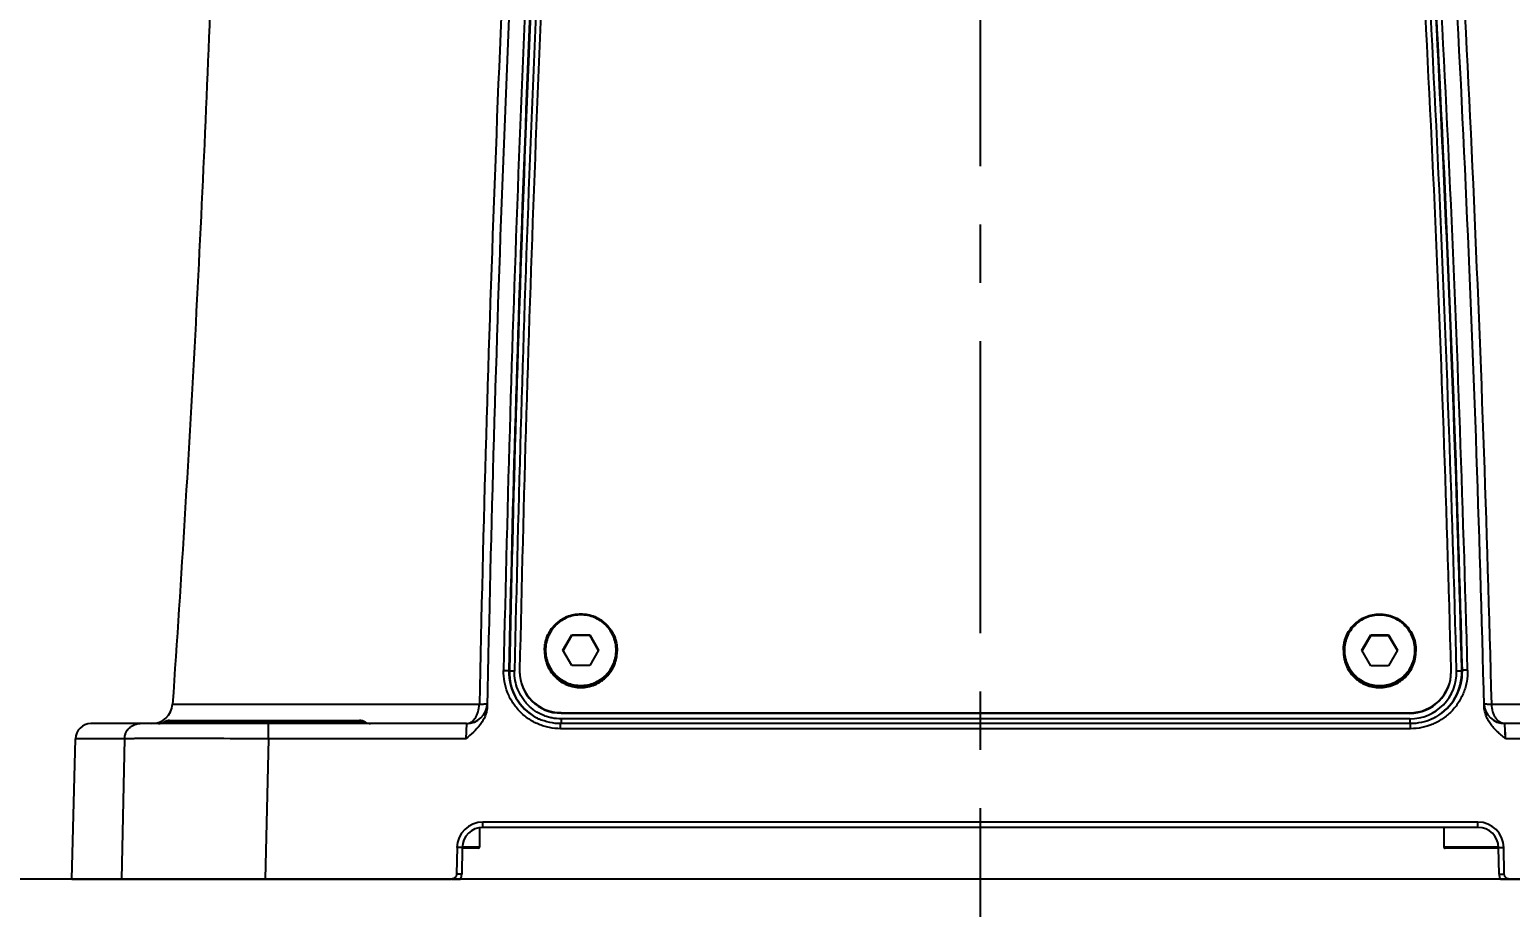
# Model space of a CAD drawing. Header units: millimetres. Extents: x 5828 to 6704, y 123 to 421.
# Drawn here: x 6582.08 to 6591.59, y 318.56 to 324.2 of the extents above; entities that cross this region are included whole.
import ezdxf

# ---------------------------------------------------------------- set-up
doc = ezdxf.new("R2010")
doc.units = ezdxf.units.MM
doc.linetypes.add('CENTER', pattern=[0.6, 0.375, -0.075, 0.075, -0.075])
for name, color, linetype in [('中心线', 7, 'Continuous'), ('外形图', 7, 'Continuous'), ('尺寸标注', 7, 'Continuous'), ('运动范围', 7, 'Continuous')]:
    doc.layers.add(name, color=color, linetype=linetype)
doc.styles.add('微软雅黑', font='msyh.ttc', dxfattribs={"height": 1.5})
doc.dimstyles.new('尺寸标注_1_15比例', dxfattribs={"dimtxt": 1.5, "dimasz": 1.25, "dimexe": 0.5, "dimexo": 0.4, "dimgap": 0.5, "dimtad": 1, "dimdec": 1, "dimlfac": 15, "dimdsep": 46, "dimtxsty": '微软雅黑', "dimcen": 0.09, "dimadec": 0, "dimazin": 0, "dimtp": 0.01, "dimtm": 0.01, "dimtfac": 1, "dimtdec": 1, "dimtofl": 0, "dimtmove": 0, "dimatfit": 3, "dimfxl": 1, "dimtolj": 1, "dimarcsym": 0})

# ---------------------------------------------------------------- blocks, each defined once
blk = doc.blocks.new('*D797')
at = {"layer": 'Defpoints', "color": 0}
for p in [(6541.8372, 378.1181), (6588.1866, 378.1181), (6595.1201, 318.7401)]:
    blk.add_point(p, dxfattribs=at)
at = {"layer": '尺寸标注', "color": 0, "lineweight": -2}
for p, q in [((6587.7866, 378.1181), (6541.3372, 378.1181)), ((6541.8372, 319.9901), (6541.8372, 376.8681)), ((6594.7201, 318.7401), (6541.3372, 318.7401))]:
    blk.add_line(p, q, dxfattribs=at)
at = {"layer": '尺寸标注', "color": 0}
for points in [[(6542.0455, 376.8681), (6541.6288, 376.8681), (6541.8372, 378.1181)], [(6541.6288, 319.9901), (6542.0455, 319.9901), (6541.8372, 318.7401)]]:
    blk.add_solid(points, dxfattribs=at)
at = {"layer": '尺寸标注', "color": 0, "insert": (6540.562, 347.1133), "char_height": 1.5, "attachment_point": 5, "rotation": 90, "style": '微软雅黑'}
blk.add_mtext('\\A1;890.7', dxfattribs=at)
blk = doc.blocks.new('*D798')
at = {"layer": 'Defpoints', "color": 0}
for p in [(6625.5646, 340.7401), (6588.1866, 317.3222), (6625.5646, 301.6394)]:
    blk.add_point(p, dxfattribs=at)
at = {"layer": '尺寸标注', "color": 0, "lineweight": -2}
for p, q in [((6625.5646, 340.3401), (6625.5646, 301.1394)), ((6588.1866, 316.9222), (6588.1866, 301.1394)), ((6589.4366, 301.6394), (6624.3146, 301.6394))]:
    blk.add_line(p, q, dxfattribs=at)
at = {"layer": '尺寸标注', "color": 0}
for points in [[(6589.4366, 301.8477), (6589.4366, 301.4311), (6588.1866, 301.6394)], [(6624.3146, 301.4311), (6624.3146, 301.8477), (6625.5646, 301.6394)]]:
    blk.add_solid(points, dxfattribs=at)
at = {"layer": '尺寸标注', "color": 0, "insert": (6607.2753, 302.915), "char_height": 1.5, "attachment_point": 5, "style": '微软雅黑'}
blk.add_mtext('\\A1;\\A1;560.6', dxfattribs=at)
blk = doc.blocks.new('*D799')
at = {"layer": 'Defpoints', "color": 0}
for p in [(6550.8086, 340.7401), (6588.1866, 305.9336), (6550.8086, 301.6394)]:
    blk.add_point(p, dxfattribs=at)
at = {"layer": '尺寸标注', "color": 0, "lineweight": -2}
for p, q in [((6550.8086, 340.3401), (6550.8086, 301.1394)), ((6588.1866, 305.5336), (6588.1866, 301.1394)), ((6586.9366, 301.6394), (6552.0586, 301.6394))]:
    blk.add_line(p, q, dxfattribs=at)
at = {"layer": '尺寸标注', "color": 0}
for points in [[(6552.0586, 301.8477), (6552.0586, 301.4311), (6550.8086, 301.6394)], [(6586.9366, 301.4311), (6586.9366, 301.8477), (6588.1866, 301.6394)]]:
    blk.add_solid(points, dxfattribs=at)
at = {"layer": '尺寸标注', "color": 0, "insert": (6570.2106, 302.915), "char_height": 1.5, "attachment_point": 5, "style": '微软雅黑'}
blk.add_mtext('\\A1;\\A1;560.6', dxfattribs=at)
blk = doc.blocks.new('*D800')
at = {"layer": 'Defpoints', "color": 0}
for p in [(6541.8372, 318.7401), (6595.1201, 318.7401), (6573.1752, 312.0291)]:
    blk.add_point(p, dxfattribs=at)
at = {"layer": '尺寸标注', "color": 0, "lineweight": -2}
for p, q in [((6594.7201, 318.7401), (6541.3372, 318.7401)), ((6541.8372, 313.2791), (6541.8372, 317.4901)), ((6572.7752, 312.0291), (6541.3372, 312.0291)), ((6541.8372, 312.0291), (6541.8372, 304.0696))]:
    blk.add_line(p, q, dxfattribs=at)
at = {"layer": '尺寸标注', "color": 0}
for points in [[(6542.0455, 317.4901), (6541.6288, 317.4901), (6541.8372, 318.7401)], [(6541.6288, 313.2791), (6542.0455, 313.2791), (6541.8372, 312.0291)]]:
    blk.add_solid(points, dxfattribs=at)
at = {"layer": '尺寸标注', "color": 0, "insert": (6540.5581, 306.9804), "char_height": 1.5, "attachment_point": 5, "rotation": 90, "style": '微软雅黑'}
blk.add_mtext('\\A1;100.7', dxfattribs=at)
blk = doc.blocks.new('*D817')
at = {"layer": 'Defpoints', "color": 0}
for p in [(6580.872, 340.7401), (6588.1866, 317.3222), (6588.1866, 306.6511)]:
    blk.add_point(p, dxfattribs=at)
at = {"layer": '尺寸标注', "color": 0, "lineweight": -2}
for p, q in [((6580.872, 340.3401), (6580.872, 306.1511)), ((6588.1866, 316.9222), (6588.1866, 306.1511)), ((6580.872, 306.6511), (6572.997, 306.6511)), ((6582.122, 306.6511), (6586.9366, 306.6511))]:
    blk.add_line(p, q, dxfattribs=at)
at = {"layer": '尺寸标注', "color": 0}
for points in [[(6582.122, 306.8594), (6582.122, 306.4428), (6580.872, 306.6511)], [(6586.9366, 306.4428), (6586.9366, 306.8594), (6588.1866, 306.6511)]]:
    blk.add_solid(points, dxfattribs=at)
at = {"layer": '尺寸标注', "color": 0, "insert": (6575.9077, 307.9302), "char_height": 1.5, "attachment_point": 5, "style": '微软雅黑'}
blk.add_mtext('\\A1;109.7', dxfattribs=at)
blk = doc.blocks.new('*D818')
at = {"layer": 'Defpoints', "color": 0}
for p in [(6608.3994, 340.7401), (6588.1866, 317.3222), (6608.3994, 306.6511)]:
    blk.add_point(p, dxfattribs=at)
at = {"layer": '尺寸标注', "color": 0, "lineweight": -2}
for p, q in [((6608.3994, 340.3401), (6608.3994, 306.1511)), ((6588.1866, 316.9222), (6588.1866, 306.1511)), ((6589.4366, 306.6511), (6607.1494, 306.6511))]:
    blk.add_line(p, q, dxfattribs=at)
at = {"layer": '尺寸标注', "color": 0}
for points in [[(6589.4366, 306.8594), (6589.4366, 306.4428), (6588.1866, 306.6511)], [(6607.1494, 306.4428), (6607.1494, 306.8594), (6608.3994, 306.6511)]]:
    blk.add_solid(points, dxfattribs=at)
at = {"layer": '尺寸标注', "color": 0, "insert": (6598.293, 307.9263), "char_height": 1.5, "attachment_point": 5, "style": '微软雅黑'}
blk.add_mtext('\\A1;303.2', dxfattribs=at)

msp = doc.modelspace()

# ---------------------------------------------------------------- linework, layer by layer
at = {"layer": '中心线', "linetype": 'CENTER', "ltscale": 5}
msp.add_line((6588.1866, 317.3222), (6588.1866, 364.2858), dxfattribs=at)
at = {"layer": '外形图', "color": 7, "linetype": 'Continuous'}
for p, q in [((6585.5042, 320.2121), (6585.5615, 320.3113)), ((6585.5615, 320.3078), (6585.5052, 320.2103)), ((6585.5615, 320.3113), (6585.6762, 320.3113)), ((6585.5615, 320.3113), (6585.5615, 320.3078)), ((6585.5615, 320.3078), (6585.6762, 320.3078)), ((6585.6762, 320.3113), (6585.7335, 320.2121)), ((6585.6762, 320.3113), (6585.6762, 320.3078)), ((6585.7325, 320.2103), (6585.6762, 320.3078)), ((6590.6375, 320.2112), (6590.6949, 320.3105)), ((6590.6949, 320.307), (6590.6386, 320.2095)), ((6590.6949, 320.3105), (6590.8095, 320.3105)), ((6590.6949, 320.3105), (6590.6949, 320.307)), ((6590.6949, 320.307), (6590.8095, 320.307)), ((6590.8095, 320.3105), (6590.8669, 320.2112)), ((6590.8095, 320.3105), (6590.8095, 320.307)), ((6590.8659, 320.2095), (6590.8095, 320.307)), ((6585.3855, 320.2119), (6585.3855, 320.2051)), ((6585.5615, 320.1128), (6585.5042, 320.2121)), ((6585.7335, 320.2121), (6585.6762, 320.1128)), ((6585.8522, 320.2119), (6585.8522, 320.2051)), ((6590.5189, 320.211), (6590.5189, 320.2042)), ((6590.6949, 320.1119), (6590.6375, 320.2112)), ((6590.8669, 320.2112), (6590.8095, 320.1119)), ((6590.9855, 320.211), (6590.9855, 320.2042)), ((6585.6762, 320.1128), (6585.5615, 320.1128)), ((6590.8095, 320.1119), (6590.6949, 320.1119)), ((6585.1596, 320.0784), (6585.156, 320.0801)), ((6585.2257, 320.0826), (6585.2257, 320.0768)), ((6591.2116, 320.0759), (6591.2115, 320.0828)), ((6591.2798, 320.0799), (6591.2834, 320.0817)), ((6582.9952, 319.8643), (6584.9669, 319.8643)), ((6585.017, 319.8698), (6585.0172, 319.8699)), ((6585.0172, 319.8699), (6585.0173, 319.8701)), ((6585.4921, 319.8104), (6590.945, 319.8095)), ((6585.4921, 319.8104), (6585.4922, 319.8069)), ((6585.4922, 319.8069), (6590.9449, 319.806)), ((6590.9449, 319.806), (6590.945, 319.8095)), ((6591.4231, 319.8695), (6591.4233, 319.8694)), ((6591.4233, 319.8694), (6591.4235, 319.8692)), ((6591.4719, 319.8643), (6591.8502, 319.8643)), ((6584.8844, 319.7401), (6582.4711, 319.7401)), ((6582.9411, 319.7501), (6584.2321, 319.7501)), ((6582.9763, 319.7601), (6584.197, 319.7601)), ((6583.6118, 319.6427), (6583.6118, 319.7401)), ((6584.8844, 319.7401), (6584.8799, 319.6427)), ((6584.883, 319.7118), (6584.8825, 319.7002)), ((6590.9502, 319.7398), (6585.4892, 319.7398)), ((6585.4892, 319.7074), (6585.4892, 319.7398)), ((6590.9466, 319.7705), (6585.4928, 319.7705)), ((6585.4928, 319.7705), (6585.4928, 319.7398)), ((6590.9466, 319.7705), (6590.9466, 319.7398)), ((6590.9502, 319.7074), (6590.9502, 319.7398)), ((6591.1123, 319.7819), (6591.0962, 319.7735)), ((6591.0962, 319.7735), (6591.0962, 319.7735)), ((6593.257, 319.7401), (6591.556, 319.7401)), ((6591.5615, 319.6427), (6591.556, 319.7401)), ((6591.5598, 319.673), (6591.5566, 319.7296)), ((6582.3475, 318.7401), (6582.3712, 319.6427)), ((6582.6873, 319.6427), (6582.3712, 319.6427)), ((6582.6873, 319.6427), (6582.6667, 318.7401)), ((6583.6118, 319.6427), (6583.5911, 318.7401)), ((6584.8799, 319.6427), (6583.6118, 319.6427)), ((6590.9502, 319.7074), (6585.4892, 319.7074)), ((6591.5607, 319.6581), (6591.5598, 319.673)), ((6592.63, 319.6427), (6591.5615, 319.6427)), ((6584.9671, 319.0714), (6584.9671, 318.9468)), ((6591.3833, 319.1077), (6584.9899, 319.1077)), ((6584.9899, 319.0734), (6584.9899, 319.1077)), ((6591.3833, 319.0734), (6584.9899, 319.0734)), ((6591.1651, 319.0734), (6591.1651, 318.9468)), ((6591.3833, 319.0734), (6591.3833, 319.1077)), ((6584.8233, 318.9439), (6584.8203, 318.7737)), ((6584.8566, 318.9424), (6584.8536, 318.7723)), ((6584.9605, 318.9401), (6584.8565, 318.9401)), ((6584.9671, 318.9468), (6584.8568, 318.9468)), ((6591.5164, 318.9468), (6591.1651, 318.9468)), ((6591.5167, 318.9401), (6591.1718, 318.9401)), ((6591.1719, 318.9401), (6591.1722, 318.9401)), ((6591.5196, 318.7723), (6591.5167, 318.9424)), ((6591.553, 318.7737), (6591.55, 318.9439)), ((6582.3475, 318.7401), (6583.5912, 318.7401)), ((6584.787, 318.7401), (6584.8447, 318.7401)), ((6591.5285, 318.7401), (6591.5863, 318.7401))]:
    msp.add_line(p, q, dxfattribs=at)
for points in [[(6585.4892, 319.7398), (6585.4726, 319.7402), (6585.4545, 319.7416), (6585.4366, 319.744), (6585.4188, 319.7473), (6585.4012, 319.7517), (6585.3838, 319.7569), (6585.3668, 319.7631), (6585.36, 319.7659)], [(6591.0962, 319.7735), (6591.0886, 319.7699), (6591.072, 319.7629), (6591.0551, 319.7567), (6591.0378, 319.7515), (6591.0203, 319.7473), (6591.0026, 319.744), (6590.9848, 319.7416), (6590.9669, 319.7402), (6590.9502, 319.7398)], [(6584.8825, 319.7002), (6584.8822, 319.6938), (6584.8813, 319.673)]]:
    msp.add_lwpolyline(points, dxfattribs=at)
for centre, radius, start, end in [((6790.8406, 315.5646), 205.9186, 176.884043, 178.803555), ((6780.4416, 315.9084), 195.4641, 176.819405, 178.844304), ((6431.4718, 315.9084), 160, 1.411688, 3.88896), ((6423.5434, 315.6185), 167.9822, 1.448305, 3.805022), ((6780.4417, 315.9084), 195.3637, 176.840336, 178.77597), ((6780.4418, 315.9075), 195.3303, 176.840336, 178.77597), ((6780.4418, 315.9022), 195.3268, 176.840336, 178.774916), ((6780.4418, 315.9014), 195.2935, 176.840336, 178.774916), ((6780.3066, 315.8766), 195.1262, 176.830081, 178.764891), ((6431.5793, 315.934), 159.6861, 1.488792, 3.855047), ((6431.4716, 315.9014), 159.8294, 1.497482, 3.863146), ((6431.4717, 315.9022), 159.8627, 1.497482, 3.863146), ((6431.4717, 315.9075), 159.8662, 1.496188, 3.863146), ((6431.4717, 315.9084), 159.8995, 1.496188, 3.863146), ((6585.489, 320.073), 0.3331, 178.77533, 241.97732), ((6585.4926, 320.0712), 0.3331, 178.77702, 241.28859), ((6585.4921, 320.0769), 0.2665, 180.00969, 270.0083), ((6585.4921, 320.0734), 0.2665, 180.01131, 270.01927), ((6590.9451, 320.0725), 0.2665, 269.96218, 359.98885), ((6590.9451, 320.076), 0.2665, 269.97352, 359.99083), ((6590.9467, 320.0704), 0.2999, 269.98513, 1.48996), ((6590.9468, 320.0712), 0.3331, 299.7686, 1.49551), ((6590.9504, 320.073), 0.3331, 299.07881, 1.49705), ((6582.8622, 319.8734), 0.1333, 270, 356.0485), ((6584.8844, 319.8734), 0.1333, 270, 357.96768), ((6591.556, 319.8734), 0.1333, 182.37953, 270), ((6582.4711, 319.6401), 0.1, 90, 178.5), ((6582.906, 319.8068), 0.0667, 270, 301.78833), ((6582.9763, 319.6934), 0.0667, 90, 121.78833), ((6584.197, 319.6934), 0.0667, 58.21167, 90), ((6584.2672, 319.8068), 0.0667, 238.21167, 270), ((6585.4891, 320.0731), 0.3333, 241.97193, 243.92044), ((6585.4928, 320.0714), 0.3333, 241.28488, 242.04254), ((6585.4927, 320.0713), 0.3333, 242.04253, 242.98456), ((6585.4927, 320.0713), 0.3332, 242.98459, 243.23256), ((6585.4892, 320.0732), 0.3334, 243.92077, 247.20035), ((6585.4927, 320.0713), 0.3333, 243.23256, 243.42322), ((6590.9467, 320.0713), 0.3333, 296.1868, 296.66028), ((6590.9466, 320.0714), 0.3333, 296.6604, 299.23962), ((6590.9467, 320.0713), 0.3332, 299.23983, 299.77214), ((6584.9899, 318.941), 0.1667, 89.99895, 179.00102), ((6584.9899, 318.9401), 0.1333, 90, 179), ((6591.3833, 318.941), 0.1667, 0.99896, 90.00096), ((6591.3833, 318.9401), 0.1333, 1, 90), ((6584.9605, 318.9468), 0.00667, 270, 0), ((6591.1718, 318.9468), 0.00667, 180, 270), ((6584.787, 318.7734), 0.0667, 329.99998, 359), ((6591.5863, 318.7734), 0.0667, 181, 210.00001)]:
    msp.add_arc(centre, radius, start, end, dxfattribs=at)
for points, knots in [([(6583.3516, 329.6734), (6583.3479, 328.8541), (6583.3278, 327.2169), (6583.259, 324.7631), (6583.1507, 322.3123), (6583.0516, 320.6801), (6582.9952, 319.8643)], [0, 0, 0, 0, 0.250375, 0.500319, 0.750102, 1, 1, 1, 1]), ([(6585.3855, 320.2119), (6585.3855, 320.2271), (6585.3878, 320.2501), (6585.3952, 320.2797), (6585.4055, 320.3085), (6585.4236, 320.3423), (6585.448, 320.372), (6585.4706, 320.3925), (6585.4952, 320.4107), (6585.529, 320.4288), (6585.5731, 320.4421), (6585.6189, 320.4466), (6585.6647, 320.4421), (6585.7087, 320.4288), (6585.7426, 320.4107), (6585.7671, 320.3925), (6585.7898, 320.372), (6585.8141, 320.3423), (6585.8322, 320.3085), (6585.8425, 320.2797), (6585.85, 320.2501), (6585.8522, 320.2271), (6585.8522, 320.2119)], [0, 0, 0, 0, 0.062471, 0.093745, 0.125019, 0.187495, 0.249974, 0.281253, 0.312533, 0.375019, 0.437509, 0.5, 0.562491, 0.624981, 0.687467, 0.718747, 0.750026, 0.812505, 0.874981, 0.906255, 0.937529, 1, 1, 1, 1]), ([(6585.8455, 320.2121), (6585.8455, 320.2269), (6585.8434, 320.2492), (6585.8361, 320.2779), (6585.8261, 320.3059), (6585.8086, 320.3388), (6585.7849, 320.3676), (6585.7629, 320.3875), (6585.7391, 320.4052), (6585.7062, 320.4227), (6585.6634, 320.4357), (6585.6189, 320.4401), (6585.5744, 320.4357), (6585.5316, 320.4227), (6585.4987, 320.4052), (6585.4749, 320.3875), (6585.4529, 320.3676), (6585.4292, 320.3388), (6585.4116, 320.3059), (6585.4016, 320.2779), (6585.3944, 320.2492), (6585.3922, 320.2269), (6585.3922, 320.2121)], [0, 0, 0, 0, 0.062471, 0.093744, 0.125018, 0.187494, 0.249973, 0.281251, 0.312531, 0.375018, 0.437508, 0.5, 0.562492, 0.624982, 0.687469, 0.718749, 0.750027, 0.812506, 0.874982, 0.906256, 0.937529, 1, 1, 1, 1]), ([(6590.5189, 320.211), (6590.5189, 320.2263), (6590.5211, 320.2492), (6590.5286, 320.2789), (6590.5389, 320.3076), (6590.557, 320.3415), (6590.5813, 320.3711), (6590.604, 320.3916), (6590.6285, 320.4098), (6590.6624, 320.4279), (6590.7064, 320.4413), (6590.7522, 320.4458), (6590.798, 320.4413), (6590.8421, 320.4279), (6590.8759, 320.4098), (6590.9005, 320.3916), (6590.9231, 320.3711), (6590.9475, 320.3415), (6590.9656, 320.3076), (6590.9759, 320.2789), (6590.9833, 320.2492), (6590.9855, 320.2263), (6590.9855, 320.211)], [0, 0, 0, 0, 0.062471, 0.093745, 0.125019, 0.187495, 0.249974, 0.281253, 0.312533, 0.375019, 0.437509, 0.5, 0.562491, 0.624981, 0.687467, 0.718747, 0.750026, 0.812505, 0.874981, 0.906255, 0.937529, 1, 1, 1, 1]), ([(6590.9789, 320.2112), (6590.9789, 320.226), (6590.9767, 320.2483), (6590.9695, 320.2771), (6590.9595, 320.305), (6590.9419, 320.3379), (6590.9182, 320.3667), (6590.8962, 320.3866), (6590.8724, 320.4043), (6590.8395, 320.4219), (6590.7967, 320.4349), (6590.7522, 320.4393), (6590.7077, 320.4349), (6590.6649, 320.4219), (6590.632, 320.4043), (6590.6082, 320.3866), (6590.5862, 320.3667), (6590.5625, 320.3379), (6590.545, 320.305), (6590.535, 320.2771), (6590.5277, 320.2483), (6590.5255, 320.226), (6590.5255, 320.2112)], [0, 0, 0, 0, 0.062471, 0.093744, 0.125018, 0.187494, 0.249973, 0.281251, 0.312531, 0.375018, 0.437508, 0.5, 0.562492, 0.624982, 0.687469, 0.718749, 0.750027, 0.812506, 0.874982, 0.906256, 0.937529, 1, 1, 1, 1]), ([(6585.3855, 320.2119), (6585.3855, 320.1966), (6585.3878, 320.1737), (6585.3952, 320.1441), (6585.4055, 320.1153), (6585.4236, 320.0814), (6585.448, 320.0518), (6585.4706, 320.0313), (6585.4952, 320.0131), (6585.529, 319.995), (6585.5731, 319.9816), (6585.6189, 319.9771), (6585.6647, 319.9816), (6585.7087, 319.995), (6585.7426, 320.0131), (6585.7671, 320.0313), (6585.7898, 320.0518), (6585.8141, 320.0814), (6585.8322, 320.1153), (6585.8425, 320.1441), (6585.85, 320.1737), (6585.8522, 320.1966), (6585.8522, 320.2119)], [0, 0, 0, 0, 0.062471, 0.093744, 0.125018, 0.187494, 0.249973, 0.281251, 0.312531, 0.375018, 0.437508, 0.5, 0.562492, 0.624982, 0.687469, 0.718749, 0.750027, 0.812506, 0.874982, 0.906256, 0.937529, 1, 1, 1, 1]), ([(6585.3855, 320.2051), (6585.3855, 320.1898), (6585.3878, 320.1669), (6585.3952, 320.1373), (6585.4055, 320.1085), (6585.4236, 320.0746), (6585.448, 320.045), (6585.4706, 320.0245), (6585.4952, 320.0063), (6585.529, 319.9882), (6585.5731, 319.9748), (6585.6189, 319.9703), (6585.6647, 319.9748), (6585.7087, 319.9882), (6585.7426, 320.0063), (6585.7671, 320.0245), (6585.7898, 320.045), (6585.8141, 320.0746), (6585.8322, 320.1085), (6585.8425, 320.1373), (6585.85, 320.1669), (6585.8522, 320.1898), (6585.8522, 320.2051)], [0, 0, 0, 0, 0.062471, 0.093744, 0.125018, 0.187494, 0.249973, 0.281251, 0.312531, 0.375018, 0.437508, 0.5, 0.562492, 0.624982, 0.687469, 0.718749, 0.750027, 0.812506, 0.874982, 0.906256, 0.937529, 1, 1, 1, 1]), ([(6585.3922, 320.2121), (6585.3922, 320.1972), (6585.3944, 320.1749), (6585.4016, 320.1462), (6585.4116, 320.1182), (6585.4292, 320.0854), (6585.4529, 320.0565), (6585.4749, 320.0366), (6585.4987, 320.0189), (6585.5316, 320.0014), (6585.5744, 319.9884), (6585.6189, 319.984), (6585.6634, 319.9884), (6585.7062, 320.0014), (6585.7391, 320.0189), (6585.7629, 320.0366), (6585.7849, 320.0565), (6585.8086, 320.0854), (6585.8261, 320.1182), (6585.8361, 320.1462), (6585.8434, 320.1749), (6585.8455, 320.1972), (6585.8455, 320.2121)], [0, 0, 0, 0, 0.062471, 0.093744, 0.125018, 0.187494, 0.249973, 0.281251, 0.312531, 0.375018, 0.437508, 0.5, 0.562492, 0.624982, 0.687469, 0.718749, 0.750027, 0.812506, 0.874982, 0.906256, 0.937529, 1, 1, 1, 1]), ([(6590.5189, 320.211), (6590.5189, 320.1958), (6590.5211, 320.1728), (6590.5286, 320.1432), (6590.5389, 320.1145), (6590.557, 320.0806), (6590.5813, 320.0509), (6590.604, 320.0304), (6590.6285, 320.0122), (6590.6624, 319.9941), (6590.7064, 319.9808), (6590.7522, 319.9763), (6590.798, 319.9808), (6590.8421, 319.9941), (6590.8759, 320.0122), (6590.9005, 320.0304), (6590.9231, 320.0509), (6590.9475, 320.0806), (6590.9656, 320.1145), (6590.9759, 320.1432), (6590.9833, 320.1728), (6590.9855, 320.1958), (6590.9855, 320.211)], [0, 0, 0, 0, 0.062471, 0.093744, 0.125018, 0.187494, 0.249973, 0.281251, 0.312531, 0.375018, 0.437508, 0.5, 0.562492, 0.624982, 0.687469, 0.718749, 0.750027, 0.812506, 0.874982, 0.906256, 0.937529, 1, 1, 1, 1]), ([(6590.5189, 320.2042), (6590.5189, 320.189), (6590.5211, 320.166), (6590.5286, 320.1364), (6590.5389, 320.1076), (6590.557, 320.0738), (6590.5813, 320.0441), (6590.604, 320.0236), (6590.6285, 320.0054), (6590.6624, 319.9873), (6590.7064, 319.974), (6590.7522, 319.9695), (6590.798, 319.974), (6590.8421, 319.9873), (6590.8759, 320.0054), (6590.9005, 320.0236), (6590.9231, 320.0441), (6590.9475, 320.0738), (6590.9656, 320.1076), (6590.9759, 320.1364), (6590.9833, 320.166), (6590.9855, 320.189), (6590.9855, 320.2042)], [0, 0, 0, 0, 0.062471, 0.093744, 0.125018, 0.187494, 0.249973, 0.281251, 0.312531, 0.375018, 0.437508, 0.5, 0.562492, 0.624982, 0.687469, 0.718749, 0.750027, 0.812506, 0.874982, 0.906256, 0.937529, 1, 1, 1, 1]), ([(6590.5255, 320.2112), (6590.5255, 320.1964), (6590.5277, 320.1741), (6590.535, 320.1453), (6590.545, 320.1174), (6590.5625, 320.0845), (6590.5862, 320.0557), (6590.6082, 320.0358), (6590.632, 320.0181), (6590.6649, 320.0005), (6590.7077, 319.9875), (6590.7522, 319.9832), (6590.7967, 319.9875), (6590.8395, 320.0005), (6590.8724, 320.0181), (6590.8962, 320.0358), (6590.9182, 320.0557), (6590.9419, 320.0845), (6590.9595, 320.1174), (6590.9695, 320.1453), (6590.9767, 320.1741), (6590.9789, 320.1964), (6590.9789, 320.2112)], [0, 0, 0, 0, 0.062471, 0.093744, 0.125018, 0.187494, 0.249973, 0.281251, 0.312531, 0.375018, 0.437508, 0.5, 0.562492, 0.624982, 0.687469, 0.718749, 0.750027, 0.812506, 0.874982, 0.906256, 0.937529, 1, 1, 1, 1]), ([(6585.4892, 319.7074), (6585.4649, 319.7074), (6585.4283, 319.711), (6585.3812, 319.723), (6585.3354, 319.7396), (6585.2817, 319.7688), (6585.2348, 319.808), (6585.2026, 319.8444), (6585.1741, 319.8838), (6585.146, 319.9382), (6585.126, 320.0086), (6585.1222, 320.0574), (6585.1227, 320.0817)], [0, 0, 0, 0, 0.124984, 0.187551, 0.250117, 0.37509, 0.500055, 0.562612, 0.625167, 0.750116, 0.875059, 1, 1, 1, 1]), ([(6585.1227, 320.0817), (6585.1248, 320.0816), (6585.129, 320.0815), (6585.1351, 320.0814), (6585.1408, 320.0812), (6585.1451, 320.081), (6585.1481, 320.0808), (6585.1501, 320.0807), (6585.1518, 320.0806), (6585.1532, 320.0805), (6585.1543, 320.0804), (6585.1551, 320.0803), (6585.1555, 320.0803), (6585.1558, 320.0802), (6585.1559, 320.0802), (6585.156, 320.0801), (6585.156, 320.0801)], [0, 0, 0, 0, 0.19266, 0.378105, 0.549371, 0.70003, 0.765829, 0.82443, 0.875284, 0.917917, 0.951934, 0.977031, 0.986169, 0.993018, 0.997591, 1, 1, 1, 1]), ([(6585.1929, 320.0768), (6585.1908, 320.0768), (6585.1865, 320.0769), (6585.1804, 320.0771), (6585.1748, 320.0773), (6585.1705, 320.0775), (6585.1674, 320.0776), (6585.1655, 320.0777), (6585.1638, 320.0779), (6585.1624, 320.078), (6585.1612, 320.0781), (6585.1605, 320.0781), (6585.16, 320.0782), (6585.1598, 320.0783), (6585.1597, 320.0783), (6585.1596, 320.0783), (6585.1596, 320.0784)], [0, 0, 0, 0, 0.19266, 0.378105, 0.549371, 0.70003, 0.765829, 0.82443, 0.875284, 0.917917, 0.951934, 0.977031, 0.986169, 0.993018, 0.997591, 1, 1, 1, 1]), ([(6585.4928, 319.7705), (6585.4729, 319.7705), (6585.443, 319.7735), (6585.4044, 319.7833), (6585.367, 319.7969), (6585.323, 319.8208), (6585.2847, 319.8528), (6585.2583, 319.8826), (6585.2349, 319.9149), (6585.212, 319.9594), (6585.1956, 320.017), (6585.1925, 320.0569), (6585.1929, 320.0768)], [0, 0, 0, 0, 0.124984, 0.187551, 0.250117, 0.37509, 0.500055, 0.562612, 0.625167, 0.750116, 0.875059, 1, 1, 1, 1]), ([(6591.3167, 320.0834), (6591.3173, 320.0591), (6591.3146, 320.0223), (6591.3038, 319.9748), (6591.2883, 319.9285), (6591.2604, 319.8739), (6591.2222, 319.826), (6591.1864, 319.7928), (6591.1475, 319.7633), (6591.0937, 319.7339), (6591.0234, 319.7123), (6590.9746, 319.7074), (6590.9502, 319.7074)], [0, 0, 0, 0, 0.124941, 0.18749, 0.25004, 0.374988, 0.499944, 0.562504, 0.625065, 0.750038, 0.875017, 1, 1, 1, 1]), ([(6591.2465, 320.0782), (6591.2486, 320.0783), (6591.2528, 320.0784), (6591.2589, 320.0786), (6591.2646, 320.0788), (6591.2689, 320.079), (6591.2719, 320.0792), (6591.2739, 320.0793), (6591.2756, 320.0794), (6591.277, 320.0795), (6591.2781, 320.0796), (6591.2789, 320.0797), (6591.2793, 320.0798), (6591.2796, 320.0798), (6591.2797, 320.0799), (6591.2798, 320.0799), (6591.2798, 320.0799)], [0, 0, 0, 0, 0.192639, 0.378068, 0.549325, 0.699981, 0.765781, 0.824385, 0.875243, 0.917881, 0.951906, 0.977012, 0.986154, 0.993008, 0.997586, 1, 1, 1, 1]), ([(6591.3167, 320.0834), (6591.3146, 320.0834), (6591.3104, 320.0832), (6591.3043, 320.083), (6591.2986, 320.0828), (6591.2943, 320.0826), (6591.2912, 320.0824), (6591.2893, 320.0823), (6591.2876, 320.0822), (6591.2862, 320.0821), (6591.2851, 320.082), (6591.2843, 320.0819), (6591.2839, 320.0818), (6591.2836, 320.0818), (6591.2835, 320.0817), (6591.2834, 320.0817), (6591.2834, 320.0817)], [0, 0, 0, 0, 0.192639, 0.378068, 0.549326, 0.699981, 0.765781, 0.824385, 0.875243, 0.917882, 0.951906, 0.977012, 0.986154, 0.993008, 0.997586, 1, 1, 1, 1]), ([(6585.0173, 319.8508), (6585.0171, 319.84), (6585.0145, 319.8186), (6585.005, 319.7877), (6584.9907, 319.7587), (6584.9666, 319.723), (6584.9294, 319.684), (6584.8964, 319.6565), (6584.8799, 319.6427)], [0, 0, 0, 0, 0.124918, 0.249874, 0.374868, 0.499899, 0.749823, 1, 1, 1, 1]), ([(6584.8844, 319.7401), (6584.8896, 319.7401), (6584.9003, 319.7418), (6584.9155, 319.7491), (6584.9294, 319.7607), (6584.9416, 319.7761), (6584.9518, 319.7949), (6584.9625, 319.8241), (6584.9662, 319.848), (6584.9669, 319.8643)], [0, 0, 0, 0, 0.096074, 0.197201, 0.307114, 0.427672, 0.558993, 0.699834, 1, 1, 1, 1]), ([(6584.9669, 319.8643), (6584.973, 319.8645), (6584.9817, 319.8649), (6584.9928, 319.8657), (6584.9996, 319.8663), (6585.0054, 319.867), (6585.0101, 319.8677), (6585.0136, 319.8684), (6585.0156, 319.8691), (6585.0164, 319.8694)], [0, 0, 0, 0, 0.36835, 0.525936, 0.663889, 0.781034, 0.876431, 0.949453, 1, 1, 1, 1]), ([(6585.0164, 319.8694), (6585.0164, 319.8695), (6585.0166, 319.8696), (6585.0168, 319.8697), (6585.017, 319.8698)], [0, 0, 0, 0, 0.272221, 1, 1, 1, 1]), ([(6585.0173, 319.8701), (6585.0174, 319.8701), (6585.0176, 319.8703), (6585.0177, 319.8706), (6585.0177, 319.8707)], [0, 0, 0, 0, 0.29078, 1, 1, 1, 1]), ([(6591.4227, 319.8701), (6591.4227, 319.8701), (6591.4228, 319.8698), (6591.423, 319.8696), (6591.4231, 319.8695)], [0, 0, 0, 0, 0.21847, 1, 1, 1, 1]), ([(6591.5615, 319.6427), (6591.5532, 319.6496), (6591.5367, 319.6632), (6591.5124, 319.6845), (6591.4894, 319.7071), (6591.4684, 319.7315), (6591.4502, 319.7582), (6591.4358, 319.7871), (6591.4262, 319.818), (6591.4235, 319.8394), (6591.4232, 319.8502)], [0, 0, 0, 0, 0.125072, 0.25014, 0.375195, 0.500227, 0.625226, 0.75019, 0.875114, 1, 1, 1, 1]), ([(6591.4235, 319.8692), (6591.4235, 319.8692), (6591.4238, 319.869), (6591.424, 319.8689), (6591.4242, 319.8688)], [0, 0, 0, 0, 0.225577, 1, 1, 1, 1]), ([(6591.4242, 319.8688), (6591.425, 319.8685), (6591.427, 319.8679), (6591.4304, 319.8672), (6591.435, 319.8666), (6591.4406, 319.866), (6591.4471, 319.8654), (6591.4577, 319.8648), (6591.466, 319.8644), (6591.4719, 319.8643)], [0, 0, 0, 0, 0.052292, 0.126551, 0.222612, 0.339864, 0.477422, 0.634185, 1, 1, 1, 1]), ([(6591.556, 319.7401), (6591.5507, 319.7401), (6591.5398, 319.7418), (6591.5243, 319.749), (6591.5101, 319.7606), (6591.4977, 319.7761), (6591.4873, 319.7949), (6591.4764, 319.8241), (6591.4726, 319.848), (6591.4719, 319.8643)], [0, 0, 0, 0, 0.097299, 0.199398, 0.309877, 0.430554, 0.561577, 0.701778, 1, 1, 1, 1]), ([(6582.6873, 319.6427), (6582.6874, 319.6492), (6582.689, 319.662), (6582.695, 319.6804), (6582.7043, 319.6974), (6582.7167, 319.7122), (6582.7317, 319.7243), (6582.7488, 319.7333), (6582.7672, 319.7389), (6582.7799, 319.7401), (6582.7863, 319.7401)], [0, 0, 0, 0, 0.125565, 0.251037, 0.376348, 0.501453, 0.626339, 0.751023, 0.875553, 1, 1, 1, 1]), ([(6583.6118, 319.6427), (6583.5025, 319.643), (6583.3431, 319.6433), (6583.1385, 319.6435), (6583.0047, 319.6436), (6582.8903, 319.6436), (6582.8089, 319.6434), (6582.7563, 319.6433), (6582.7269, 319.6431), (6582.7047, 319.643), (6582.6923, 319.6428), (6582.6873, 319.6427)], [0, 0, 0, 0, 0.35448, 0.517445, 0.66379, 0.788814, 0.888503, 0.927812, 0.959657, 0.983784, 1, 1, 1, 1]), ([(6584.8566, 318.9424), (6584.8566, 318.9425), (6584.8565, 318.9425), (6584.8564, 318.9425), (6584.8562, 318.9426), (6584.8558, 318.9426), (6584.855, 318.9427), (6584.854, 318.9428), (6584.8526, 318.9429), (6584.8509, 318.943), (6584.8489, 318.9431), (6584.8459, 318.9433), (6584.8415, 318.9434), (6584.8358, 318.9436), (6584.8297, 318.9438), (6584.8254, 318.9439), (6584.8233, 318.9439)], [0, 0, 0, 0, 0.001758, 0.005584, 0.011718, 0.020193, 0.044135, 0.07724, 0.119206, 0.169637, 0.228052, 0.293892, 0.445249, 0.617901, 0.805217, 1, 1, 1, 1]), ([(6591.5167, 318.9424), (6591.5167, 318.9425), (6591.5167, 318.9425), (6591.5168, 318.9425), (6591.517, 318.9426), (6591.5175, 318.9426), (6591.5182, 318.9427), (6591.5193, 318.9428), (6591.5207, 318.9429), (6591.5224, 318.943), (6591.5243, 318.9431), (6591.5274, 318.9433), (6591.5317, 318.9434), (6591.5374, 318.9436), (6591.5436, 318.9438), (6591.5478, 318.9439), (6591.55, 318.9439)], [0, 0, 0, 0, 0.001758, 0.005584, 0.011718, 0.020193, 0.044135, 0.07724, 0.119206, 0.169637, 0.228052, 0.293892, 0.445249, 0.617901, 0.805217, 1, 1, 1, 1]), ([(6584.8203, 318.7737), (6584.8202, 318.7714), (6584.8197, 318.7669), (6584.8175, 318.7603), (6584.8139, 318.7543), (6584.81, 318.7501), (6584.8064, 318.7472), (6584.8035, 318.7453), (6584.8005, 318.7438), (6584.7972, 318.7425), (6584.7945, 318.7418), (6584.7922, 318.7414), (6584.7908, 318.7412), (6584.7896, 318.7411), (6584.7888, 318.741), (6584.7879, 318.741), (6584.787, 318.7409), (6584.7862, 318.741), (6584.7853, 318.7411), (6584.7845, 318.7409), (6584.784, 318.7405), (6584.7838, 318.7403)], [0, 0, 0, 0, 0.124863, 0.24973, 0.374603, 0.499484, 0.562012, 0.624542, 0.687072, 0.7496, 0.812122, 0.843393, 0.874662, 0.890301, 0.90594, 0.921557, 0.937169, 0.952954, 0.968627, 0.984099, 1, 1, 1, 1]), ([(6584.8536, 318.7723), (6584.8536, 318.7723), (6584.8535, 318.7723), (6584.8534, 318.7724), (6584.8532, 318.7724), (6584.8528, 318.7725), (6584.8521, 318.7726), (6584.851, 318.7727), (6584.8496, 318.7728), (6584.8479, 318.7729), (6584.846, 318.773), (6584.8429, 318.7731), (6584.8386, 318.7733), (6584.8329, 318.7735), (6584.8267, 318.7736), (6584.8225, 318.7737), (6584.8203, 318.7737)], [0, 0, 0, 0, 0.001758, 0.005584, 0.011718, 0.020193, 0.044135, 0.07724, 0.119206, 0.169637, 0.228052, 0.293892, 0.445249, 0.617901, 0.805217, 1, 1, 1, 1]), ([(6591.5196, 318.7723), (6591.5196, 318.7723), (6591.5197, 318.7723), (6591.5198, 318.7724), (6591.52, 318.7724), (6591.5204, 318.7725), (6591.5212, 318.7726), (6591.5223, 318.7727), (6591.5236, 318.7728), (6591.5253, 318.7729), (6591.5273, 318.773), (6591.5303, 318.7731), (6591.5347, 318.7733), (6591.5404, 318.7735), (6591.5465, 318.7736), (6591.5508, 318.7737), (6591.553, 318.7737)], [0, 0, 0, 0, 0.001758, 0.005584, 0.011718, 0.020193, 0.044135, 0.07724, 0.119206, 0.169637, 0.228052, 0.293892, 0.445249, 0.617901, 0.805217, 1, 1, 1, 1]), ([(6591.5863, 318.7405), (6591.5863, 318.7408), (6591.5855, 318.741), (6591.5846, 318.7411), (6591.5831, 318.7411), (6591.5816, 318.7413), (6591.58, 318.7416), (6591.5784, 318.7419), (6591.5768, 318.7423), (6591.5753, 318.7428), (6591.5732, 318.7436), (6591.5708, 318.7447), (6591.568, 318.7464), (6591.5654, 318.7483), (6591.5621, 318.7512), (6591.5586, 318.7553), (6591.5555, 318.761), (6591.5535, 318.7673), (6591.553, 318.7716), (6591.553, 318.7737)], [0, 0, 0, 0, 0.015706, 0.032832, 0.062283, 0.093898, 0.12516, 0.156414, 0.187696, 0.218964, 0.250237, 0.312761, 0.375286, 0.437813, 0.500344, 0.625263, 0.750181, 0.875092, 1, 1, 1, 1]), ([(6583.5911, 318.7401), (6583.6905, 318.7401), (6583.8893, 318.7401), (6584.1378, 318.7401), (6584.3117, 318.7401), (6584.4111, 318.7401), (6584.4856, 318.7401), (6584.5602, 318.7401), (6584.6347, 318.7401), (6584.7093, 318.7402), (6584.7589, 318.7403), (6584.7838, 318.7403)], [0, 0, 0, 0, 0.25, 0.5, 0.625, 0.6875, 0.75, 0.8125, 0.875, 0.9375, 1, 1, 1, 1]), ([(6591.5863, 318.7405), (6591.6752, 318.7405), (6591.8086, 318.7403), (6591.9865, 318.74), (6592.1199, 318.74), (6592.2534, 318.7401), (6592.4312, 318.7401), (6592.5647, 318.7401), (6592.6536, 318.7401)], [0, 0, 0, 0, 0.25, 0.375, 0.5, 0.625, 0.75, 1, 1, 1, 1])]:
    msp.add_open_spline(points, degree=3, knots=knots, dxfattribs=at)
at = {"layer": '运动范围', "color": 0, "linetype": 'Continuous', "lineweight": 0}
msp.add_arc((6588.1866, 340.7401), 37.378, 340.00173, 209.99906, dxfattribs=at)

# ---------------------------------------------------------------- dimensions: what is measured, and where the dimension line sits
at = {"layer": '尺寸标注'}
for base, p1, p2, picture, middle in [((6541.8372, 378.1181), (6595.1201, 318.7401), (6588.1866, 378.1181), '*D797', (6541.8372, 347.1133)), ((6541.8372, 318.7401), (6573.1752, 312.0291), (6595.1201, 318.7401), '*D800', (6541.8372, 306.9804))]:
    dim = msp.add_linear_dim(base=base, p1=p1, p2=p2, angle=90, dimstyle='尺寸标注_1_15比例', dxfattribs=at)
    dim.commit()
    dim.dimension.update_dxf_attribs({"geometry": picture, "text_midpoint": middle, "dimtype": 160})
for base, p1, p2, picture, middle in [((6550.8086, 301.6394), (6588.1866, 305.9336), (6550.8086, 340.7401), '*D799', (6570.2106, 301.6394)), ((6625.5646, 301.6394), (6588.1866, 317.3222), (6625.5646, 340.7401), '*D798', (6607.2753, 301.6394))]:
    dim = msp.add_linear_dim(base=base, p1=p1, p2=p2, text='\\A1;560.6', dimstyle='尺寸标注_1_15比例', override={"dimtxsty": '微软雅黑'}, dxfattribs=at)
    dim.commit()
    dim.dimension.update_dxf_attribs({"geometry": picture, "text_midpoint": middle, "dimtype": 160})
dim = msp.add_linear_dim(base=(6588.1866, 306.6511), p1=(6580.872, 340.7401), p2=(6588.1866, 317.3222), dimstyle='尺寸标注_1_15比例', dxfattribs=at)
dim.commit()
dim.dimension.update_dxf_attribs({"geometry": '*D817', "text_midpoint": (6575.9077, 306.6511), "dimtype": 160})
dim = msp.add_linear_dim(base=(6608.3994, 306.6511), p1=(6588.1866, 317.3222), p2=(6608.3994, 340.7401), dimstyle='尺寸标注_1_15比例', dxfattribs=at)
dim.commit()
dim.dimension.update_dxf_attribs({"geometry": '*D818', "text_midpoint": (6598.293, 307.9263)})

doc.saveas('drawing.dxf')
